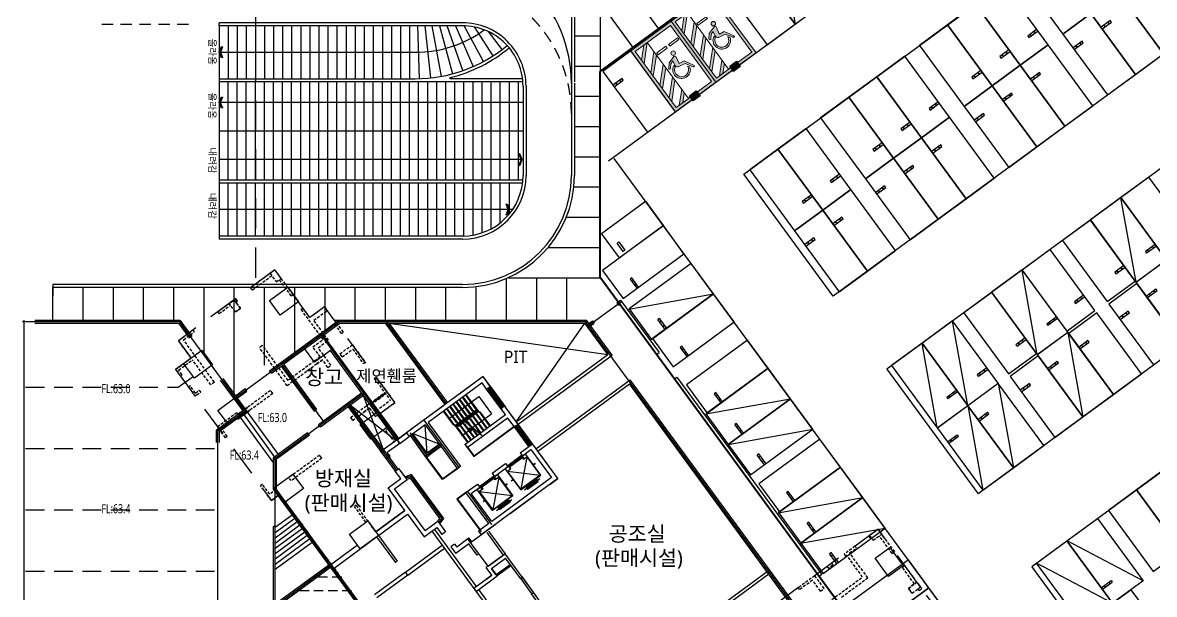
# Model space of a CAD drawing. Header units: millimetres. Extents: x 75184266 to 76346726, y -35077925 to -33679385.
# Drawn here: x 75298084 to 75372939, y -34963303 to -34925494 of the extents above; entities that cross this region are included whole.
import ezdxf
from ezdxf.enums import TextEntityAlignment as Align

# ---------------------------------------------------------------- set-up
doc = ezdxf.new("R2010")
doc.units = ezdxf.units.MM
doc.header["$LTSCALE"] = 50
doc.header["$MEASUREMENT"] = 0
for name, pattern in [('HIDDEN2', [0.1875, 0.125, -0.0625]), ('XR-지하3층$0$H', [1.3, 0.8, -0.5]), ('XR-지하3층$0$HD', [2.5, 1.5, -1]), ('XR-지하3층$0$HIDDEN', [0.375, 0.25, -0.125]), ('XR-지하3층$0$HIDDEN2', [0.1875, 0.125, -0.0625])]:
    doc.linetypes.add(name, pattern=pattern)
doc.layers.get('0').update_dxf_attribs({"linetype": 'CONTINUOUS'})
for name, color, linetype in [('XR-지하3층$0$1HIDDEN2', 1, 'XR-지하3층$0$HIDDEN2'), ('XR-지하3층$0$5', 5, 'CONTINUOUS'), ('XR-지하3층$0$A-주차', 9, 'CONTINUOUS'), ('XR-지하3층$0$hat', 8, 'CONTINUOUS'), ('XR-지하3층$0$일반주차', 8, 'CONTINUOUS'), ('XR-지하3층$0$장애인', 11, 'CONTINUOUS'), ('XR-지하3층$0$확장형주차', 8, 'CONTINUOUS')]:
    doc.layers.add(name, color=color, linetype=linetype)
doc.layers.add('건축', color=8, linetype='CONTINUOUS', plot=False)
doc.layers.add('유도관제-주차면', color=7, linetype='CONTINUOUS', lineweight=100)
doc.layers.get('0').off()
doc.styles.add('HY각헤드라인M', font='')
doc.styles.add('XR-지하3층$0$맑은고딕', font='')
doc.styles.add('XR-지하3층$0$유형1', font='')
doc.styles.get('HY각헤드라인M').set_extended_font_data('Malgun Gothic')
doc.styles.get('XR-지하3층$0$맑은고딕').set_extended_font_data('Malgun Gothic')
doc.styles.get('XR-지하3층$0$유형1').set_extended_font_data('Malgun Gothic')

# ---------------------------------------------------------------- blocks, each defined once
blk = doc.blocks.new('XR-지하3층$0$확장형 주차')
at = {"layer": 'XR-지하3층$0$확장형주차', "color": 7}
for p, q in [((0, 3965), (800, 3965)), ((0, 3835), (800, 3835)), ((800, 3835), (800, 3965))]:
    blk.add_line(p, q, dxfattribs=at)
blk.add_lwpolyline([(2500, 5100), (0, 0)], dxfattribs=at)
blk.add_lwpolyline([(2500, 5091), (0, 5091), (0, -9), (2500, -9)], close=True, dxfattribs=at)
for centre in [(238, 3900), (613, 3900)]:
    blk.add_circle(centre, 17.5, dxfattribs=at)
blk = doc.blocks.new('XR-지하3층$0$일반형 주차')
at = {"layer": 'XR-지하3층$0$일반주차'}
for p, q in [((750, 3865), (0, 3865)), ((750, 3735), (750, 3865)), ((0, 3735), (750, 3735))]:
    blk.add_line(p, q, dxfattribs=at)
blk.add_lwpolyline([(2300, 5000), (0, 5000), (0, 0), (2300, 0)], close=True, dxfattribs=at)
for centre in [(238, 3800), (563, 3800)]:
    blk.add_circle(centre, 17.5, dxfattribs=at)
blk = doc.blocks.new('XR-지하3층$0$A$C73B52ADF')
at = {"layer": 'XR-지하3층$0$A-주차', "elevation": 0}
for points in [[(-2038, 2466), (-38, 2466), (-38, -1134), (-2038, -1134)], [(-1166, 2021), (-1166, 1871), (-1832, 1871), (-1832, 2021)]]:
    blk.add_lwpolyline(points, close=True, dxfattribs=at)
blk = doc.blocks.new('XR-지하3층$0$ARROWX')
blk.add_lwpolyline([(-0.2, -0.5), (-0.293, -0.463), (-0.108, 0), (-0.293, 0.463), (-0.2, 0.5), (0, 0)], close=True)
for points in [[(-0.2, 0.5), (-0.293, 0.463), (0, 0), (-0.108, 0)], [(0, 0), (-0.108, 0), (-0.2, -0.5), (-0.293, -0.463)]]:
    blk.add_solid(points)
blk = doc.blocks.new('XR-지하3층$0$장애인 주차')
at = {"layer": 'XR-지하3층$0$5', "ltscale": 4}
h = blk.add_hatch(color=7, dxfattribs=at)
h.dxf.hatch_style = 1
h.paths.add_polyline_path([(3842, -695), (4402, -695), (4402, -1115), (3842, -1115)])
h.paths.add_polyline_path([(3892, -1065), (4352, -1065), (4352, -745), (3892, -745)], flags=16)
h.paths.add_polyline_path([(3982, -990), (3988, -973), (4011, -981), (4046, -898), (4136, -898), (4137, -881), (4072, -881), (4072, -863), (4138, -863), (4142, -810, -3.72247), (4161, -797), (4152, -916), (4058, -916), (4021, -1003)], flags=0)
h = blk.add_hatch(color=256, dxfattribs=at)
h.dxf.hatch_style = 1
h.paths.add_polyline_path([(4352, -1065), (4352, -745), (3892, -745), (3892, -1065)])
at = {"layer": 'XR-지하3층$0$hat'}
h = blk.add_hatch(color=7, dxfattribs=at)
edge = h.paths.add_edge_path()
edge.add_line((4161, -797), (4152, -916))
edge.add_line((4152, -916), (4058, -916))
edge.add_line((4058, -916), (4021, -1003))
edge.add_line((4021, -1003), (3982, -990))
edge.add_line((3982, -990), (3988, -973))
edge.add_line((3988, -973), (4011, -981))
edge.add_line((4011, -981), (4046, -898))
edge.add_line((4046, -898), (4136, -898))
edge.add_line((4136, -898), (4137, -881))
edge.add_line((4137, -881), (4072, -881))
edge.add_line((4072, -881), (4072, -863))
edge.add_line((4072, -863), (4138, -863))
edge.add_line((4138, -863), (4142, -810))
edge.add_arc((4140, -787), 22.8, -24.88273, 274.96983, ccw=False)
edge = h.paths.add_edge_path()
edge.add_line((4048, -981), (4058, -958))
edge.add_arc((4127, -942), 71.5, 192.8781, 416.16881)
edge.add_line((4167, -882), (4169, -863))
edge.add_arc((4127, -942), 89.2, 206.53502, 422.4866, ccw=False)
at = {"layer": 'XR-지하3층$0$장애인', "lineweight": 5, "true_color": 0xffffff}
blk.add_hatch(color=7, dxfattribs=at).paths.add_polyline_path([(2472, 3995), (2472, -1005), (3842, -1005), (3842, -805), (2672, -805), (2672, 3795), (5572, 3795), (5572, -805), (4402, -805), (4402, -1005), (5772, -1005), (5772, 3995)])
h = blk.add_hatch(color=7, dxfattribs=at)
h.paths.add_polyline_path([(5572, 2795), (5572, 3078), (4855, 3795), (4572, 3795)])
h.paths.add_polyline_path([(4572, 3045), (4572, 2762), (5572, 1762), (5572, 2045)])
h.paths.add_polyline_path([(4572, 2012), (4572, 1729), (5572, 729), (5572, 1012)])
h.paths.add_polyline_path([(5572, -304), (5572, -21), (4572, 979), (4572, 696)])
h.paths.add_polyline_path([(4572, -54), (4572, -336), (5041, -805), (5323, -805)])
h = blk.add_hatch(color=7, dxfattribs=at)
h.paths.add_polyline_path([(3763, 2216, -1), (3463, 2216, -1)])
h.paths.add_polyline_path([(3992, 1503, -0.343093), (3870, 1283), (3381, 1194), (3090, 708, -0.931653), (2987, 770), (3330, 1379), (3639, 1415, 0.446048), (3689, 1485), (3600, 1888, -0.596144), (3699, 2009), (4214, 1851), (4443, 1569, -0.883364), (4355, 1493), (4151, 1741), (3925, 1810)])
h.paths.add_polyline_path([(4053, 1393), (4055, 1528, -1.526545), (3257, 820), (3348, 969, 1.638056)])
at = {"layer": 'XR-지하3층$0$1HIDDEN2', "color": 11}
for points in [[(4161, -797), (4152, -916), (4058, -916), (4021, -1003), (3982, -990), (3988, -973), (4011, -981), (4046, -898), (4136, -898), (4137, -881), (4072, -881), (4072, -863), (4138, -863), (4142, -810)], [(4167, -882), (4169, -863)]]:
    blk.add_lwpolyline(points, dxfattribs=at)
for centre, radius, start, end in [((4127, -942), 89.2, 206.53502, 62.4866), ((4127, -942), 71.5, 192.8781, 56.16881), ((4140, -787), 22.8, 335.11727, 274.96983)]:
    blk.add_arc(centre, radius, start, end, dxfattribs=at)
at = {"layer": 'XR-지하3층$0$5', "lineweight": 5}
for p, q in [((4572, 3795), (4572, -805)), ((5572, 2795), (4572, 3795)), ((5572, 3078), (4855, 3795)), ((5572, 2045), (4572, 3045)), ((5572, 1762), (4572, 2762)), ((5572, 1012), (4572, 2012)), ((5572, 729), (4572, 1729)), ((5572, -21), (4572, 979)), ((5572, -304), (4572, 696)), ((5323, -805), (4572, -54)), ((5041, -805), (4572, -336))]:
    blk.add_line(p, q, dxfattribs=at)
at = {"layer": 'XR-지하3층$0$5', "ltscale": 4}
for p, q in [((4165, -1005), (4165, -805)), ((4165, -805), (4165, -905))]:
    blk.add_line(p, q, dxfattribs=at)
at = {"layer": 'XR-지하3층$0$5', "lineweight": 5}
for points in [[(3842, -1005), (2472, -1005), (2472, 3995), (5772, 3995), (5772, -1005), (4402, -1005)], [(3842, -805), (2672, -805), (2672, 3795), (5572, 3795), (5572, -805), (4402, -805)]]:
    blk.add_lwpolyline(points, dxfattribs=at)
at = {"layer": 'XR-지하3층$0$5', "ltscale": 4}
for points in [[(3842, -695), (3842, -1115), (4402, -1115), (4402, -695)], [(3892, -745), (3892, -1065), (4352, -1065), (4352, -745)]]:
    blk.add_lwpolyline(points, close=True, dxfattribs=at)
at = {"layer": 'XR-지하3층$0$장애인', "color": 8, "lineweight": 5}
for p, q in [((3689, 1485), (3600, 1888, 0)), ((3699, 2009, 0), (4214, 1851, 0)), ((3925, 1810, 0), (4151, 1741, 0)), ((4055, 1528), (4053, 1393)), ((4151, 1741, 0), (4355, 1493, 0)), ((4214, 1851, 0), (4443, 1569, 0)), ((3348, 969), (3257, 820))]:
    blk.add_line(p, q, dxfattribs=at)
at = {"layer": 'XR-지하3층$0$장애인', "color": 7, "lineweight": 5}
for points in [[(3523, 2720), (2773, 2720), (2773, 2870), (3523, 2870)], [(4473, 2720), (3723, 2720), (3723, 2870), (4473, 2870)]]:
    blk.add_lwpolyline(points, close=True, dxfattribs=at)
at = {"layer": 'XR-지하3층$0$장애인', "color": 8, "lineweight": 5}
for points in [[(3992, 1503, -0.343093), (3870, 1283), (3381, 1194), (3094, 715)], [(3094, 715, -1.000002), (2987, 770), (3330, 1379), (3640, 1415)]]:
    blk.add_lwpolyline(points, format="xyb", dxfattribs=at)
at = {"layer": 'XR-지하3층$0$장애인', "color": 8, "lineweight": 5, "extrusion": (0.976964, 0.213404, 0), "elevation": 4221}
blk.add_lwpolyline([(617, 0), (931, 0)], dxfattribs=at)
at = {"layer": 'XR-지하3층$0$장애인', "color": 8, "lineweight": 5}
blk.add_circle((3613, 2216), 150, dxfattribs=at)
for centre, radius, start, end in [((3810, 1000), 582, 198.00599, 65.09494), ((3682, 1922, 0), 88.4, 79.11433, 202.31847), ((4394, 1537, 0), 58.8, 227.96553, 33.79043), ((3809, 1000), 462, 183.85247, 58.2396), ((3632, 1473), 57.7, 276.27861, 12.43535)]:
    blk.add_arc(centre, radius, start, end, dxfattribs=at)

msp = doc.modelspace()

# ---------------------------------------------------------------- hatches: boundary and pattern name
at = {"layer": '건축', "linetype": 'HIDDEN2', "ltscale": 30}
h = msp.add_hatch(dxfattribs=at)
h.set_pattern_fill('ANSI31', color=256, scale=350, style=0)
h.set_pattern_definition([(45, (4164983.498, -747203.916), (-30.935921677, 30.935921677), [])])
h.paths.add_polyline_path([(75322031, -34949964), (75322090, -34950045), (75321142, -34950740), (75321083, -34950659)])
at = {"layer": '건축', "ltscale": 0.5}
h = msp.add_hatch(dxfattribs=at)
h.set_pattern_fill('ANSI31', color=256, scale=350, angle=-53.75323, style=0)
h.set_pattern_definition([(351.246774545, (57372567.176, 45118268.684), (6.657832369, 43.24044135), [])])
h.paths.add_polyline_path([(75330377, -34961391), (75330324, -34961318), (75329396, -34961998), (75329450, -34962071)])

# ---------------------------------------------------------------- linework, layer by layer
at = {"layer": '건축', "ltscale": 3}
for p, q in [((75370354, -34903742), (75336281, -34928722)), ((75334581, -34914362, 0), (75334581, -34929416, 0)), ((75336281, -34914362, 0), (75336281, -34942344, 0)), ((75334382, -34920505), (75334381, -34935606, 0)), ((75336281, -34920632), (75340139, -34925894)), ((75336281, -34924179), (75338447, -34927134)), ((75334582, -34926362), (75336281, -34926362, 0)), ((75334582, -34928362), (75336281, -34928362, 0)), ((75334564, -34928931, 0), (75334581, -34928955, 0)), ((75334582, -34929506), (75334581, -34935606, 0)), ((75334581, -34930362), (75336281, -34930362, 0)), ((75334581, -34932362), (75336281, -34932362, 0)), ((75334581, -34934362), (75336281, -34934362, 0)), ((75334542, -34936362), (75336281, -34936362, 0)), ((75334048, -34938362), (75336281, -34938362, 0)), ((75332850, -34940362), (75336281, -34940362, 0)), ((75330199, -34942362), (75336281, -34942362, 0)), ((75332084, -34945171), (75332084, -34942362)), ((75334084, -34945171), (75334084, -34942362)), ((75337472, -34943968), (75336281, -34942344)), ((75327181, -34942805, 0), (75300084, -34942805)), ((75327181, -34943005), (75300084, -34943005)), ((75300084, -34945171), (75300084, -34943005)), ((75302084, -34945171), (75302084, -34943005)), ((75304084, -34945171), (75304084, -34943005)), ((75306084, -34945171), (75306084, -34943005)), ((75308084, -34945171), (75308084, -34943005)), ((75310084, -34947342), (75310084, -34943005)), ((75312084, -34950070), (75312084, -34943005)), ((75314084, -34948147), (75314084, -34943005)), ((75316084, -34947294), (75316084, -34943005)), ((75318084, -34945827), (75318084, -34943005)), ((75320084, -34945171), (75320084, -34943005)), ((75322084, -34945171), (75322084, -34943005)), ((75324084, -34945171), (75324084, -34943005)), ((75326084, -34945171), (75326084, -34943005)), ((75328084, -34945171), (75328084, -34943005)), ((75330084, -34945171), (75330084, -34942412))]:
    msp.add_line(p, q, dxfattribs=at)
at = {"layer": '건축'}
for p, q in [((75336833, -34934641), (75373369, -34907855)), ((75369735, -34978841), (75337215, -34934485)), ((75328544, -34948903), (75323475, -34952619)), ((75329017, -34949548), (75328544, -34948903)), ((75355245, -34948421), (75361276, -34956648)), ((75328479, -34949322), (75324915, -34951936)), ((75328775, -34949725), (75328479, -34949322)), ((75329721, -34951016), (75328775, -34949725)), ((75328942, -34949615), (75328861, -34949674)), ((75329796, -34950949), (75328861, -34949674)), ((75328972, -34949656), (75328891, -34949715)), ((75329794, -34950888), (75328919, -34949694)), ((75329876, -34950890), (75328942, -34949615)), ((75329818, -34950870), (75328943, -34949676)), ((75328973, -34949717), (75328949, -34949734)), ((75329777, -34950838), (75328961, -34949725)), ((75329963, -34950838), (75329017, -34949548)), ((75312924, -34951216), (75314996, -34954043)), ((75326673, -34952135), (75328140, -34951059)), ((75328259, -34951220), (75326791, -34952296)), ((75330017, -34951419), (75329721, -34951016)), ((75329789, -34950830), (75329765, -34950847)), ((75329847, -34950849), (75329766, -34950908)), ((75329876, -34950890), (75329796, -34950949)), ((75330856, -34952056), (75329963, -34950838)), ((75312440, -34951571), (75314684, -34954632)), ((75312682, -34951394), (75314754, -34954220)), ((75324713, -34952083), (75323652, -34952861)), ((75324713, -34952083), (75326847, -34954995)), ((75324840, -34953965), (75324713, -34952083)), ((75324915, -34951936), (75327049, -34954847)), ((75327339, -34953382), (75330017, -34951419)), ((75327487, -34953584), (75330164, -34951621)), ((75330614, -34952234), (75330164, -34951621)), ((75330781, -34952123), (75330700, -34952183)), ((75331715, -34953398), (75330781, -34952123)), ((75331802, -34953347), (75330856, -34952056)), ((75323906, -34952675), (75325655, -34953368)), ((75326673, -34952135), (75326791, -34952296)), ((75331560, -34953524), (75330614, -34952234)), ((75331634, -34953457), (75330700, -34952183)), ((75330810, -34952164), (75330730, -34952223)), ((75331633, -34953396), (75330758, -34952202)), ((75331657, -34953378), (75330782, -34952184)), ((75330812, -34952225), (75330788, -34952242)), ((75331616, -34953347), (75330800, -34952234)), ((75322854, -34953074), (75321786, -34953858)), ((75323031, -34953316), (75322205, -34953922)), ((75325767, -34953521), (75324799, -34954230)), ((75325655, -34953368), (75324840, -34953965)), ((75327339, -34953382), (75327487, -34953584)), ((75330995, -34953938), (75331802, -34953347)), ((75331628, -34953338), (75331604, -34953355)), ((75331686, -34953357), (75331605, -34953416)), ((75331715, -34953398), (75331634, -34953457)), ((75333487, -34955645), (75331802, -34953347)), ((75322142, -34954344), (75321786, -34953858)), ((75322384, -34954167), (75322205, -34953922)), ((75330995, -34953938), (75331143, -34954139)), ((75331436, -34954201), (75331033, -34956357)), ((75331143, -34954139), (75331708, -34953726)), ((75331708, -34953726), (75333067, -34955580)), ((75323517, -34955713), (75322975, -34954973)), ((75326847, -34954995), (75325864, -34955716)), ((75326939, -34954909), (75325867, -34955695)), ((75326830, -34954971), (75325870, -34955674)), ((75330027, -34954647), (75330175, -34954849)), ((75331850, -34954673), (75331909, -34954753)), ((75331960, -34954654), (75331880, -34954713)), ((75331931, -34954613), (75331990, -34954694)), ((75323098, -34955648), (75322733, -34955151)), ((75333487, -34955645), (75328418, -34959361)), ((75333067, -34955580), (75329116, -34958478)), ((75329140, -34955298), (75329288, -34955499)), ((75329581, -34955561), (75329178, -34957717)), ((75330146, -34955147), (75332323, -34955411)), ((75330390, -34955743), (75330449, -34955823)), ((75330420, -34955783), (75330501, -34955724)), ((75330471, -34955684), (75330530, -34955764)), ((75332295, -34955660), (75331279, -34956405)), ((75332180, -34955714), (75332209, -34955755)), ((75327406, -34956569), (75326810, -34957007)), ((75327424, -34956593), (75326852, -34957013)), ((75327406, -34956569), (75328173, -34956007)), ((75328914, -34958625), (75327406, -34956569)), ((75327756, -34956623), (75328320, -34956209)), ((75328173, -34956007), (75328320, -34956209)), ((75328291, -34956507), (75330468, -34956771)), ((75329995, -34956032), (75330054, -34956113)), ((75330105, -34956014), (75330025, -34956073)), ((75330076, -34955973), (75330135, -34956054)), ((75331365, -34956311), (75331395, -34956352)), ((75326810, -34957007), (75328317, -34959063)), ((75326853, -34957012), (75328340, -34959046)), ((75329116, -34958478), (75327756, -34956623)), ((75328535, -34957103), (75328595, -34957183)), ((75328565, -34957143), (75328646, -34957084)), ((75328616, -34957044), (75328675, -34957124)), ((75329424, -34957765), (75330440, -34957020)), ((75330325, -34957074), (75330354, -34957114)), ((75314784, -34958866), (75315915, -34958037)), ((75323363, -34957760), (75321444, -34959167)), ((75329510, -34957671), (75329540, -34957712)), ((75314684, -34958815), (75314784, -34958742)), ((75314684, -34964023), (75314684, -34958815)), ((75314784, -34959213), (75316081, -34958262)), ((75314784, -34959561), (75316246, -34958488)), ((75314784, -34959908), (75316412, -34958714)), ((75314784, -34964023), (75314784, -34958742)), ((75328914, -34958625), (75328241, -34959119)), ((75314784, -34960255), (75316578, -34958940)), ((75314784, -34960602), (75316743, -34959166)), ((75314784, -34960949), (75316909, -34959391)), ((75321500, -34959498), (75322739, -34961187)), ((75321621, -34959409), (75322860, -34961099)), ((75325475, -34958890), (75325806, -34959342)), ((75327596, -34959592), (75327539, -34959634)), ((75314784, -34961296), (75317074, -34959617)), ((75314784, -34961644), (75317240, -34959843)), ((75320234, -34960054), (75318387, -34961408)), ((75326651, -34959987), (75326409, -34960164)), ((75326409, -34960164), (75326728, -34960600)), ((75326651, -34959987), (75326793, -34960181)), ((75327595, -34959964), (75326728, -34960600)), ((75327539, -34959634), (75326793, -34960181)), ((75328263, -34960622), (75327539, -34959634)), ((75328142, -34960710), (75327595, -34959964)), ((75327716, -34959876), (75327773, -34959834)), ((75322860, -34961099), (75322739, -34961187)), ((75328263, -34960622), (75328142, -34960710)), ((75331148, -34962189), (75329996, -34960616)), ((75318565, -34961650), (75318387, -34961408)), ((75323404, -34961841), (75321363, -34963337)), ((75329112, -34962033), (75328745, -34961533)), ((75364824, -34961486), (75369968, -34968503)), ((75323552, -34962042), (75321511, -34963538)), ((75331028, -34962278), (75331148, -34962189)), ((75331749, -34963262), (75331870, -34963173))]:
    msp.add_line(p, q, dxfattribs=at)
at = {"layer": '건축', "ltscale": 0.5}
for p, q in [((75345785, -34935518), (75376915, -34912695)), ((75382827, -34920760), (75351697, -34943583)), ((75327182, -34925505, 0), (75311076, -34925505, 0)), ((75327182, -34925705, 0), (75311076, -34925705, 0)), ((75311085, -34925699, 0), (75311085, -34925499, 0)), ((75311085, -34925699, 0), (75311085, -34929199, 0)), ((75386375, -34925599), (75355245, -34948421)), ((75311076, -34929405, 0), (75311076, -34935905, 0)), ((75331170, -34929405), (75311076, -34929405)), ((75311085, -34929199, 0), (75311085, -34929399, 0)), ((75326360, -34929205), (75326360, -34929127)), ((75331150, -34929205), (75326360, -34929205)), ((75331182, -34929706, 0), (75331181, -34935606, 0)), ((75331382, -34929706, 0), (75331381, -34935606, 0)), ((75331136, -34930780), (75311076, -34930780, 0)), ((75311076, -34932656, 0), (75331181, -34932658)), ((75392406, -34933825), (75361276, -34956648)), ((75331132, -34934555), (75311076, -34934554, 0)), ((75351697, -34943583), (75345785, -34935518)), ((75311076, -34936105), (75311075, -34939605)), ((75331170, -34935905), (75311076, -34935905)), ((75311076, -34935905), (75311076, -34936105)), ((75331150, -34936105), (75311076, -34936105)), ((75330488, -34937855, 0), (75311075, -34937856, 0)), ((75395954, -34938663), (75364824, -34961486)), ((75327181, -34939605, 0), (75311076, -34939605, 0)), ((75311076, -34939605, 0), (75311076, -34939805, 0)), ((75327181, -34939805, 0), (75311076, -34939805, 0)), ((75337391, -34944028), (75337633, -34943850)), ((75337633, -34943850), (75340176, -34947318)), ((75335434, -34945586), (75337692, -34943931)), ((75337391, -34944028), (75337509, -34944189)), ((75337509, -34944189), (75337590, -34944130)), ((75337590, -34944130), (75340014, -34947436)), ((75298084, -34945262), (75308558, -34945262)), ((75298184, -34999762), (75298184, -34945162)), ((75298884, -34945162), (75308485, -34945162)), ((75298884, -34945362), (75308384, -34945362)), ((75308361, -34945162), (75312787, -34951199)), ((75308384, -34945362), (75309120, -34946367)), ((75308485, -34945162), (75309282, -34946248)), ((75312056, -34950371), (75319161, -34945162)), ((75314416, -34948516), (75318991, -34945162)), ((75315341, -34948086), (75319057, -34945362)), ((75318696, -34945162), (75335371, -34945162)), ((75318855, -34945262), (75335444, -34945262)), ((75319057, -34945362), (75335270, -34945362)), ((75322044, -34945162), (75326100, -34950694)), ((75322067, -34945362), (75326020, -34950754)), ((75322315, -34945362), (75326181, -34950635)), ((75322315, -34945362), (75336800, -34947450)), ((75330737, -34951895), (75335270, -34945362)), ((75359984, -34978903), (75335247, -34945162)), ((75336800, -34947450), (75335270, -34945362)), ((75337080, -34947493), (75335371, -34945162)), ((75335536, -34945387), (75335778, -34945210)), ((75335654, -34945549), (75335896, -34945371)), ((75335778, -34945210), (75335896, -34945371)), ((75323617, -34945562), (75323617, -34945562)), ((75317807, -34946148), (75322874, -34953059)), ((75318436, -34947175), (75322794, -34953119)), ((75318597, -34947057), (75322955, -34953000)), ((75330737, -34951895), (75336800, -34947450)), ((75330856, -34952056), (75337080, -34947493)), ((75340014, -34947436), (75340176, -34947318)), ((75314534, -34948678), (75315180, -34948205)), ((75315142, -34947984), (75318098, -34952016)), ((75315180, -34948205), (75317367, -34951188)), ((75315341, -34948086), (75317529, -34951070)), ((75311315, -34949023), (75312868, -34951140)), ((75314534, -34948678), (75314416, -34948516)), ((75332038, -34953669), (75338262, -34949106)), ((75350333, -34965570), (75338262, -34949106)), ((75341197, -34949049), (75341358, -34948931)), ((75341197, -34949049), (75350775, -34962114)), ((75341358, -34948931), (75350937, -34961996)), ((75311154, -34949141), (75312644, -34951173)), ((75312158, -34950172), (75312803, -34949699)), ((75312276, -34950333), (75312921, -34949860)), ((75312921, -34949860), (75312803, -34949699)), ((75328831, -34949802), (75329777, -34951092)), ((75329073, -34949625), (75330019, -34950915)), ((75332156, -34953830), (75338219, -34949385)), ((75350166, -34965680), (75338219, -34949385)), ((75320729, -34949964), (75314684, -34954396)), ((75320508, -34950002), (75317657, -34952092)), ((75320627, -34950163), (75317776, -34952253)), ((75321947, -34953739), (75320627, -34950163)), ((75312865, -34951136), (75310884, -34952587)), ((75312644, -34951173), (75310884, -34952463)), ((75312924, -34951216), (75311084, -34952565)), ((75317367, -34951189), (75317529, -34951070)), ((75319581, -34950682), (75322814, -34955091)), ((75319780, -34950784), (75322794, -34953119)), ((75310884, -34952463), (75310884, -34953262)), ((75310984, -34952390), (75310984, -34999762)), ((75311084, -34952565), (75311084, -34953262)), ((75316932, -34952624), (75314684, -34954272)), ((75317050, -34952785), (75314884, -34954373)), ((75322854, -34953074), (75323475, -34952619)), ((75323031, -34953316), (75323652, -34952861)), ((75314684, -34956357), (75314684, -34954272)), ((75314784, -34982362), (75314784, -34954199)), ((75314884, -34956376), (75314884, -34954373)), ((75321714, -34965820), (75314684, -34956230)), ((75321654, -34965864), (75314684, -34956357)), ((75321775, -34965775), (75314884, -34956376)), ((75319702, -34959328), (75320911, -34958441)), ((75319702, -34959328), (75320911, -34958441)), ((75320911, -34958441), (75321621, -34959409)), ((75320911, -34958441), (75321621, -34959409)), ((75320411, -34960296), (75319702, -34959328)), ((75320411, -34960296), (75319702, -34959328)), ((75321621, -34959409), (75320411, -34960296)), ((75321621, -34959409), (75320411, -34960296)), ((75328781, -34959213), (75329875, -34960705)), ((75328902, -34959124), (75329996, -34960616)), ((75314684, -34964147), (75318399, -34961424)), ((75330983, -34962217), (75331764, -34963282)), ((75331104, -34962129), (75331885, -34963193)), ((75350937, -34961996), (75350775, -34962114))]:
    msp.add_line(p, q, dxfattribs=at)
at = {"layer": '건축', "linetype": 'XR-지하3층$0$H', "ltscale": 50}
msp.add_line((75313487, -34914362, 0), (75313487, -34942805, 0), dxfattribs=at)
at = {"layer": '건축', "linetype": 'XR-지하3층$0$HD', "ltscale": 10}
msp.add_line((75303314, -34925605, 0), (75309053, -34925605, 0), dxfattribs=at)
at = {"layer": '건축', "ltscale": 1000}
for p, q in [((75311076, -34925705), (75311076, -34929205)), ((75311676, -34925705), (75311676, -34929205)), ((75312276, -34925705), (75312276, -34929205)), ((75312876, -34925706), (75312876, -34929206)), ((75313476, -34925706), (75313476, -34929206)), ((75314076, -34925706), (75314076, -34929206)), ((75314676, -34925706), (75314676, -34929206)), ((75315276, -34925706), (75315276, -34929206)), ((75315876, -34925706), (75315876, -34929206)), ((75316476, -34925706), (75316476, -34929206)), ((75317076, -34925706), (75317076, -34929206)), ((75317676, -34925706), (75317676, -34929206)), ((75318276, -34925706), (75318276, -34929206)), ((75318876, -34925706), (75318876, -34929206)), ((75319476, -34925706), (75319476, -34929206)), ((75320076, -34925706), (75320076, -34929206)), ((75320676, -34925706), (75320676, -34929206)), ((75321276, -34925706), (75321276, -34929206)), ((75321876, -34925706), (75321876, -34929206)), ((75322476, -34925706), (75322476, -34929206)), ((75323076, -34925707), (75323076, -34929207)), ((75323676, -34925707), (75323676, -34929207)), ((75324326, -34929201), (75324226, -34925703)), ((75324693, -34925705), (75325061, -34929152)), ((75325789, -34929046), (75325168, -34925705)), ((75325659, -34925712), (75326507, -34928883)), ((75327210, -34928666), (75326167, -34925705)), ((75326706, -34925705), (75327894, -34928394)), ((75328556, -34928071), (75327283, -34925707)), ((75327959, -34925782), (75329190, -34927697)), ((75329793, -34927276), (75328895, -34926091)), ((75311677, -34935905), (75311676, -34929405)), ((75312277, -34935905), (75312276, -34929405)), ((75312877, -34935905), (75312876, -34929405)), ((75313477, -34935905), (75313476, -34929405)), ((75314077, -34935905), (75314076, -34929405)), ((75314677, -34935905), (75314676, -34929405)), ((75315277, -34935905), (75315276, -34929405)), ((75315877, -34935905), (75315876, -34929405)), ((75316477, -34935905), (75316476, -34929405)), ((75317077, -34935905), (75317076, -34929405)), ((75317677, -34935905), (75317676, -34929405)), ((75318277, -34935905), (75318276, -34929405)), ((75318877, -34935905), (75318876, -34929405)), ((75319477, -34935905), (75319476, -34929405)), ((75320077, -34935905), (75320076, -34929405)), ((75320677, -34935905), (75320676, -34929405)), ((75321277, -34935905), (75321276, -34929405)), ((75321877, -34935905), (75321876, -34929405)), ((75322477, -34935905), (75322476, -34929405)), ((75323077, -34935905), (75323076, -34929405)), ((75323677, -34935905), (75323676, -34929405)), ((75324277, -34935905), (75324276, -34929405)), ((75324277, -34935905), (75324276, -34929405)), ((75324877, -34935905), (75324876, -34929405)), ((75324877, -34935905), (75324876, -34929405)), ((75325477, -34935905), (75325476, -34929405)), ((75326077, -34935905), (75326076, -34929405)), ((75326677, -34935905), (75326676, -34929405)), ((75326677, -34935905), (75326676, -34929405)), ((75327277, -34935905), (75327276, -34929405)), ((75327277, -34935905), (75327276, -34929405)), ((75327877, -34935905), (75327876, -34929405)), ((75328477, -34935905), (75328476, -34929405)), ((75329077, -34935905), (75329076, -34929405)), ((75329077, -34935905), (75329076, -34929405)), ((75329677, -34935905), (75329676, -34929405)), ((75329677, -34935905), (75329676, -34929405)), ((75330277, -34935905), (75330276, -34929405)), ((75330877, -34935905), (75330876, -34929405)), ((75311677, -34939605, 0), (75311677, -34936105, 0)), ((75312277, -34939605), (75312277, -34936105, 0)), ((75312877, -34939605), (75312877, -34936105)), ((75313477, -34939605), (75313477, -34936105)), ((75314077, -34939605), (75314077, -34936105)), ((75314677, -34939605), (75314677, -34936105)), ((75315277, -34939605), (75315277, -34936105)), ((75315877, -34939605), (75315877, -34936105)), ((75316477, -34939605), (75316477, -34936105)), ((75317077, -34939605), (75317077, -34936105)), ((75317677, -34939605), (75317677, -34936105)), ((75318277, -34939605), (75318277, -34936105)), ((75318877, -34939605), (75318877, -34936105)), ((75319477, -34939605), (75319477, -34936105)), ((75320077, -34939605), (75320077, -34936105)), ((75320677, -34939605), (75320677, -34936105)), ((75321277, -34939605), (75321277, -34936105)), ((75321877, -34939605), (75321877, -34936105)), ((75322477, -34939605), (75322477, -34936105)), ((75323077, -34939605), (75323077, -34936105)), ((75323677, -34939605), (75323677, -34936105)), ((75324277, -34939605), (75324277, -34936105)), ((75324877, -34939605), (75324877, -34936105)), ((75325477, -34939605), (75325477, -34936105)), ((75326077, -34939605), (75326077, -34936105)), ((75326677, -34939605), (75326677, -34936105)), ((75327277, -34939604), (75327277, -34936105)), ((75327877, -34939544), (75327877, -34936105)), ((75328477, -34939390), (75328477, -34936105)), ((75329077, -34939127), (75329077, -34936105)), ((75329677, -34938731), (75329677, -34936105)), ((75330277, -34938138), (75330277, -34936105)), ((75300084, -34943005), (75300084, -34943555))]:
    msp.add_line(p, q, dxfattribs=at)
at = {"layer": '건축', "linetype": 'HIDDEN2', "ltscale": 30}
for p, q in [((75314775, -34941843), (75313162, -34943025, 0)), ((75314570, -34942241, 0), (75313280, -34943187, 0)), ((75315969, -34943472, 0), (75314775, -34941843)), ((75313162, -34943025, 0), (75313280, -34943187, 0)), ((75315848, -34943561, 0), (75315068, -34942496, 0)), ((75312487, -34944388), (75312073, -34943823)), ((75315848, -34943561, 0), (75315969, -34943472, 0)), ((75311081, -34944737), (75310992, -34944616)), ((75311081, -34944737), (75310992, -34944616)), ((75312164, -34944625), (75311750, -34944060)), ((75316631, -34944375, 0), (75316510, -34944464, 0)), ((75318054, -34944287), (75318232, -34944528)), ((75318714, -34945440), (75318835, -34945351)), ((75318714, -34945440), (75318835, -34945351)), ((75318714, -34945440), (75318835, -34945351)), ((75318835, -34945351), (75319290, -34945972)), ((75309452, -34945931), (75309363, -34945810)), ((75318714, -34945440), (75318844, -34945617)), ((75309230, -34947675), (75308387, -34946526)), ((75310764, -34949260), (75308718, -34946469)), ((75315645, -34949153), (75313954, -34946846)), ((75319772, -34946883), (75319893, -34946795)), ((75319893, -34946795), (75320745, -34947956)), ((75315592, -34949502), (75313753, -34946994)), ((75317766, -34947598), (75317282, -34946936)), ((75318476, -34948143), (75317631, -34946990)), ((75310522, -34949437), (75309319, -34947796)), ((75317551, -34948065), (75315592, -34949502)), ((75317403, -34947864), (75315645, -34949153)), ((75318275, -34948291), (75317914, -34947799)), ((75320624, -34948045), (75320745, -34947956)), ((75320624, -34948045), (75320745, -34947956)), ((75308634, -34948781), (75308403, -34948467)), ((75308634, -34948781), (75308513, -34948870)), ((75321345, -34949029), (75321466, -34948940)), ((75321345, -34949029), (75321466, -34948940)), ((75321466, -34948940), (75322702, -34950625)), ((75309178, -34949523), (75309057, -34949612)), ((75309518, -34949987), (75309178, -34949523)), ((75309861, -34949922), (75309772, -34949801)), ((75309861, -34949922), (75309772, -34949801)), ((75314484, -34949818), (75312936, -34950953)), ((75314632, -34950020), (75314484, -34949818)), ((75309486, -34950197, 0), (75309435, -34950128, 0)), ((75314632, -34950020), (75313083, -34951155)), ((75312254, -34951292), (75310976, -34952229)), ((75321018, -34950992), (75321432, -34951557)), ((75312240, -34951612), (75311244, -34952342)), ((75321633, -34951409), (75321633, -34951409)), ((75321633, -34951409), (75321633, -34951409)), ((75311502, -34952947), (75310976, -34952229)), ((75311623, -34952858), (75311244, -34952342)), ((75311623, -34952858), (75311502, -34952947)), ((75322295, -34952312), (75322094, -34952460)), ((75322094, -34952460), (75322652, -34953222)), ((75317728, -34954099), (75315703, -34955583)), ((75317875, -34954300), (75315851, -34955784)), ((75317875, -34954300), (75317728, -34954099)), ((75313941, -34956019), (75313820, -34956108)), ((75314541, -34957092), (75313820, -34956108)), ((75314425, -34956681), (75313941, -34956019)), ((75314869, -34956356), (75314425, -34956681)), ((75315233, -34956852), (75314869, -34956356)), ((75314984, -34956767), (75314541, -34957092)), ((75315112, -34956940), (75314984, -34956767)), ((75315233, -34956852), (75315112, -34956940)), ((75320146, -34957397), (75320025, -34957486)), ((75320790, -34958530), (75320025, -34957486)), ((75321444, -34959167), (75320146, -34957397)), ((75316309, -34958319), (75316188, -34958408)), ((75316841, -34959299), (75316188, -34958408)), ((75316962, -34959211), (75316309, -34958319)), ((75316962, -34959211), (75316841, -34959299)), ((75354042, -34959454), (75354130, -34959575)), ((75354146, -34959377), (75354671, -34958993)), ((75354671, -34958993), (75354818, -34959194)), ((75353138, -34960116), (75353227, -34960237)), ((75318156, -34960840), (75318035, -34960928)), ((75318387, -34961408), (75318035, -34960928)), ((75318508, -34961319), (75318156, -34960840)), ((75352695, -34960441), (75352412, -34960648)), ((75352412, -34960648), (75352501, -34960769)), ((75355603, -34960603), (75355764, -34960485)), ((75355603, -34960603), (75355764, -34960485)), ((75318387, -34961408), (75318860, -34962053)), ((75318686, -34961561), (75318981, -34961965)), ((75351590, -34961251), (75351300, -34961464)), ((75351590, -34961251), (75351679, -34961372)), ((75356265, -34961506), (75356427, -34961388)), ((75318981, -34961965), (75318860, -34962053)), ((75351382, -34963809), (75353640, -34962154)), ((75352256, -34963479), (75353990, -34962207)), ((75356672, -34962907), (75357237, -34962493)), ((75349477, -34962986), (75349388, -34962865)), ((75356909, -34963229), (75357473, -34962815)), ((75357325, -34962614), (75357473, -34962815)), ((75357389, -34963038), (75357550, -34962920))]:
    msp.add_line(p, q, dxfattribs=at)
at = {"layer": '건축', "linetype": 'XR-지하3층$0$HIDDEN', "ltscale": 100}
for p, q in [((75308381, -34949612), (75309361, -34948893)), ((75298284, -34949612), (75308381, -34949612)), ((75298284, -34953662), (75310884, -34953662)), ((75298284, -34957712), (75310884, -34957712)), ((75298284, -34961762), (75310884, -34961762))]:
    msp.add_line(p, q, dxfattribs=at)
at = {"layer": '건축', "ltscale": 100}
for p, q in [((75319619, -34950902), (75322733, -34955151)), ((75319780, -34950784), (75322895, -34955032)), ((75317776, -34952253), (75317658, -34952092)), ((75317050, -34952785), (75316932, -34952624)), ((75314884, -34956630), (75315326, -34957233)), ((75325156, -34959124), (75330327, -34966176)), ((75325318, -34959005), (75328088, -34962784)), ((75323404, -34961841), (75325839, -34960055)), ((75323552, -34962042), (75325987, -34960257)), ((75314684, -34964023), (75318339, -34961343)), ((75314884, -34964125), (75318458, -34961504)), ((75347325, -34961805), (75342609, -34965263)), ((75347443, -34961966), (75342727, -34965424)), ((75328236, -34962985), (75330488, -34966058))]:
    msp.add_line(p, q, dxfattribs=at)
at = {"layer": '건축', "linetype": 'XR-지하3층$0$HIDDEN', "ltscale": 50}
for p, q in [((75319187, -34962171), (75317529, -34962171)), ((75319847, -34963071), (75316301, -34963071))]:
    msp.add_line(p, q, dxfattribs=at)
at = {"layer": '건축', "ltscale": 0.5}
for points in [[(75311076, -34927455), (75324053, -34927455, 0.158626), (75328615, -34925971)], [(75311076, -34929205), (75324053, -34929205, 0.175368), (75330133, -34927005)], [(75326360, -34929127, 0.114191), (75330264, -34927156, 0.094882)]]:
    msp.add_lwpolyline(points, format="xyb", dxfattribs=at)
at = {"layer": '건축', "linetype": 'XR-지하3층$0$H', "ltscale": 50}
for points in [[(75334010, -34966092), (75329996, -34960616), (75328866, -34961444), (75327716, -34959876), (75333487, -34955645), (75328544, -34948903), (75323923, -34952291), (75322854, -34953074), (75321633, -34951409), (75322702, -34950625), (75318054, -34944287), (75317087, -34944996), (75314775, -34941843), (75308387, -34946526), (75309230, -34947675), (75308194, -34948435), (75314541, -34957092), (75314984, -34956767), (75321849, -34966130)], [(75360971, -34967586), (75354671, -34958993), (75346993, -34964621)]]:
    msp.add_lwpolyline(points, dxfattribs=at)
at = {"layer": '건축', "linetype": 'HIDDEN2', "ltscale": 30}
for points in [[(75315189, -34942407), (75314775, -34941843), (75314452, -34942079), (75314866, -34942644)], [(75317772, -34947606), (75317766, -34947598), (75317403, -34947864), (75317409, -34947872)], [(75317914, -34947799), (75317908, -34947791), (75317545, -34948057), (75317551, -34948065)], [(75312311, -34951709), (75312317, -34951717), (75313083, -34951155), (75313077, -34951147)], [(75312331, -34951397), (75312337, -34951405), (75312942, -34950961), (75312936, -34950953)], [(75320649, -34951250), (75320655, -34951258), (75321018, -34950992), (75321012, -34950984)], [(75321448, -34951173), (75321456, -34951167), (75321142, -34950740), (75321134, -34950745)], [(75354671, -34958993), (75354106, -34959407), (75354343, -34959729), (75354907, -34959315)], [(75357237, -34962493), (75356672, -34962907), (75356909, -34963229), (75357473, -34962815)]]:
    msp.add_lwpolyline(points, close=True, dxfattribs=at)
at = {"layer": '건축', "ltscale": 3}
for points in [[(75300084, -34942805), (75300084, -34943005)], [(75329396, -34961998), (75330324, -34961318)], [(75329450, -34962071), (75330377, -34961391)]]:
    msp.add_lwpolyline(points, dxfattribs=at)
at = {"layer": '건축'}
for points in [[(75315117, -34944847), (75314408, -34943879), (75315617, -34942992), (75316327, -34943960)], [(75317388, -34947944), (75316678, -34946976), (75317888, -34946089), (75318597, -34947057)], [(75309444, -34949006), (75308734, -34948038), (75309944, -34947152), (75310653, -34948119)], [(75311714, -34952103), (75311004, -34951135), (75312214, -34950248), (75312924, -34951216)], [(75321124, -34953040), (75320415, -34952073), (75321625, -34951186), (75322334, -34952154)], [(75332365, -34955417), (75331372, -34954062), (75331372, -34954062), (75331342, -34954022), (75330003, -34955004), (75330033, -34955044), (75330033, -34955044), (75331026, -34956399)], [(75331087, -34954131), (75330184, -34954793), (75330208, -34954825), (75331111, -34954163)], [(75331137, -34954199), (75330234, -34954861), (75330257, -34954893), (75331160, -34954231)], [(75315451, -34957200), (75314741, -34956232), (75315951, -34955345), (75316661, -34956313)], [(75329171, -34957759), (75328178, -34956404), (75328178, -34956404), (75328148, -34956363), (75329487, -34955382), (75329517, -34955422), (75329517, -34955422), (75330510, -34956777)], [(75328329, -34956153), (75329232, -34955491), (75329256, -34955523), (75328353, -34956185)], [(75328379, -34956221), (75329282, -34955559), (75329306, -34955591), (75328402, -34956253)], [(75332090, -34955718), (75331396, -34956227), (75331485, -34956348), (75332178, -34955839)], [(75332139, -34955744), (75332099, -34955773), (75332129, -34955814), (75332169, -34955784)], [(75331406, -34956282), (75331446, -34956252), (75331475, -34956293), (75331435, -34956322)], [(75329541, -34957587), (75330235, -34957078), (75330323, -34957199), (75329630, -34957708)], [(75330285, -34957104), (75330244, -34957133), (75330274, -34957174), (75330314, -34957144)], [(75329551, -34957642), (75329591, -34957612), (75329621, -34957653), (75329580, -34957682)], [(75356326, -34961412), (75355359, -34962121), (75354472, -34960912), (75355440, -34960202)], [(75329396, -34961998), (75329388, -34962004), (75329087, -34961593), (75329095, -34961587)], [(75328755, -34962307), (75328749, -34962299), (75329112, -34962033), (75329118, -34962041)]]:
    msp.add_lwpolyline(points, close=True, dxfattribs=at)
at = {"layer": '건축', "linetype": 'HIDDEN2', "ltscale": 30}
for points in [[(75310992, -34944616), (75312178, -34943747)], [(75311750, -34944060), (75312073, -34943823), (75312487, -34944388), (75312164, -34944625)], [(75311081, -34944737), (75310992, -34944616)], [(75311081, -34944737), (75310992, -34944616)], [(75311081, -34944737), (75311839, -34944181)], [(75312164, -34944625), (75312487, -34944388)], [(75312191, -34943985), (75312296, -34943908)], [(75317959, -34946440), (75316510, -34944464)], [(75317087, -34944996), (75316631, -34944375)], [(75318054, -34944287), (75317087, -34944996)], [(75317345, -34945179), (75318232, -34944528)], [(75318308, -34946493), (75317345, -34945179)], [(75308387, -34946526), (75309363, -34945810)], [(75308718, -34946469), (75309452, -34945931)], [(75309452, -34945931), (75309363, -34945810)], [(75309452, -34945931), (75309363, -34945810)], [(75318714, -34945440), (75319169, -34946061)], [(75319169, -34946061), (75319290, -34945972)], [(75313954, -34946846), (75313753, -34946994)], [(75317282, -34946936), (75317959, -34946440)], [(75317631, -34946990), (75318308, -34946493)], [(75319071, -34947398), (75319772, -34946883)], [(75317403, -34947864), (75317409, -34947872), (75317772, -34947606), (75317766, -34947598)], [(75319218, -34947599), (75319071, -34947398)], [(75319218, -34947599), (75319920, -34947085)], [(75319920, -34947085), (75320624, -34948045)], [(75308194, -34948435), (75309230, -34947675)], [(75308403, -34948467), (75309319, -34947796)], [(75317914, -34947799), (75317908, -34947791), (75317545, -34948057), (75317551, -34948065)], [(75318275, -34948291), (75318476, -34948143)], [(75308194, -34948435), (75308513, -34948870)], [(75321345, -34949029), (75322403, -34950472)], [(75309057, -34949612), (75309435, -34950128)], [(75309518, -34949987), (75309772, -34949801)], [(75310764, -34949260), (75310522, -34949437)], [(75309607, -34950108), (75309861, -34949922)], [(75321083, -34950659), (75322031, -34949964)], [(75321142, -34950740), (75322090, -34950045)], [(75321456, -34951167), (75322403, -34950472)], [(75321633, -34951409), (75322702, -34950625)], [(75312254, -34951292), (75312331, -34951397)], [(75312311, -34951709), (75313077, -34951147), (75313083, -34951155)], [(75312936, -34950953), (75312942, -34950961), (75312337, -34951405), (75312331, -34951397)], [(75319765, -34951601), (75321071, -34950643), (75321142, -34950740)], [(75319913, -34951802), (75320655, -34951258)], [(75320655, -34951258), (75320649, -34951250), (75321012, -34950984), (75321018, -34950992)], [(75321142, -34950740), (75321134, -34950745), (75321448, -34951173), (75321456, -34951167)], [(75312240, -34951612), (75312311, -34951709)], [(75319765, -34951601), (75319913, -34951802)], [(75321633, -34951409), (75321633, -34951409), (75321432, -34951557)], [(75322295, -34952312), (75322854, -34953074)], [(75315851, -34955784), (75315703, -34955583)], [(75354671, -34958993), (75354042, -34959454)], [(75354130, -34959575), (75354195, -34959527)], [(75355764, -34960485), (75354671, -34958993)], [(75355603, -34960603), (75354746, -34959433)], [(75353138, -34960116), (75352695, -34960441)], [(75352783, -34960562), (75353227, -34960237)], [(75352582, -34960710), (75352501, -34960769)], [(75353640, -34962154), (75352582, -34960710)], [(75353990, -34962207), (75352783, -34960562)], [(75351300, -34961464), (75351388, -34961585)], [(75351679, -34961372), (75351388, -34961585)], [(75357075, -34962611), (75356265, -34961506)], [(75357550, -34962920), (75356427, -34961388)], [(75351092, -34962906), (75350477, -34962067), (75349388, -34962865)], [(75350324, -34962366), (75349477, -34962986)], [(75350850, -34963083), (75350324, -34962366)], [(75350850, -34963083), (75351092, -34962906)], [(75356909, -34963229), (75356672, -34962907)], [(75357231, -34962993), (75357473, -34962815)], [(75357389, -34963038), (75357312, -34962934)]]:
    msp.add_lwpolyline(points, dxfattribs=at)
at = {"layer": '건축', "linetype": 'HIDDEN2', "ltscale": 30, "elevation": 0}
for points in [[(75312267, -34943868), (75312178, -34943747)], [(75312267, -34943868), (75312178, -34943747)], [(75312296, -34943908), (75312178, -34943747)], [(75315848, -34943561), (75315969, -34943472)], [(75316510, -34944464), (75316631, -34944375)], [(75309607, -34950108), (75309486, -34950197)]]:
    msp.add_lwpolyline(points, dxfattribs=at)
at = {"layer": '건축', "ltscale": 0.5}
for points in [[(75328775, -34949725), (75329017, -34949548)], [(75329721, -34951016), (75329963, -34950838)], [(75330614, -34952234), (75330856, -34952056)], [(75323031, -34953316), (75322854, -34953074)], [(75322854, -34953074), (75323031, -34953316)], [(75325655, -34953368), (75325767, -34953521)], [(75327049, -34954847), (75326847, -34954995)], [(75328866, -34961444), (75328745, -34961533)], [(75329396, -34961998), (75329388, -34962004), (75329087, -34961593), (75329095, -34961587)], [(75328749, -34962299), (75328755, -34962307), (75329118, -34962041), (75329112, -34962033)]]:
    msp.add_lwpolyline(points, dxfattribs=at)
at = {"layer": '건축'}
for points in [[(75326318, -34951651), (75328257, -34950229)], [(75327482, -34951479), (75327441, -34951509), (75326791, -34950622), (75326831, -34950592)], [(75327511, -34951520), (75326802, -34950552)], [(75327691, -34951326), (75327651, -34951355), (75327001, -34950468), (75327041, -34950439)], [(75327721, -34951366), (75327011, -34950398)], [(75327901, -34951172), (75327861, -34951202), (75327210, -34950314), (75327251, -34950285)], [(75327931, -34951212), (75327221, -34950245)], [(75328111, -34951018), (75328070, -34951048), (75327420, -34950161), (75327460, -34950131)], [(75328140, -34951059), (75327431, -34950091)], [(75328257, -34950229), (75329093, -34951368)], [(75326643, -34952094), (75326603, -34952124), (75325952, -34951237), (75325993, -34951207)], [(75326673, -34952135), (75325963, -34951167)], [(75326853, -34951941), (75326812, -34951970), (75326162, -34951083), (75326202, -34951054)], [(75326882, -34951981), (75326173, -34951013)], [(75327062, -34951787), (75327022, -34951817), (75326372, -34950929), (75326412, -34950900)], [(75327092, -34951827), (75326382, -34950860)], [(75327272, -34951633), (75327232, -34951663), (75326581, -34950776), (75326622, -34950746)], [(75327302, -34951674), (75326592, -34950706)], [(75326742, -34952145), (75328130, -34951129)], [(75328144, -34951149), (75326757, -34952166)], [(75326787, -34952206), (75328174, -34951189)], [(75326802, -34952226), (75328189, -34951209)], [(75327975, -34951273), (75327960, -34951253)], [(75327971, -34952190), (75329093, -34951368)], [(75328005, -34951313), (75328019, -34951333)], [(75328049, -34951374), (75328758, -34952341)], [(75328189, -34951209), (75328130, -34951129)], [(75328259, -34951220), (75328140, -34951059)], [(75328229, -34951180), (75328170, -34951099)], [(75328259, -34951220), (75328968, -34952188)], [(75328288, -34951260), (75328328, -34951231), (75328979, -34952118), (75328939, -34952147)], [(75326948, -34954921), (75324645, -34951780)], [(75326927, -34952041), (75326912, -34952021)], [(75326956, -34952082), (75326971, -34952102)], [(75327136, -34951888), (75327121, -34951868)], [(75327166, -34951928), (75327181, -34951948)], [(75327187, -34951729), (75327819, -34952252), (75327897, -34952196), (75327817, -34952353), (75327894, -34952296), (75328479, -34952788)], [(75327210, -34951989), (75327920, -34952956)], [(75327240, -34952029), (75327280, -34951999), (75327930, -34952886), (75327890, -34952916)], [(75327346, -34951734), (75327331, -34951714)], [(75327376, -34951774), (75327390, -34951795)], [(75327420, -34951835), (75328129, -34952803)], [(75327449, -34951875), (75327490, -34951846), (75328140, -34952733), (75328100, -34952762)], [(75327556, -34951580), (75327541, -34951560)], [(75327585, -34951621), (75327600, -34951641)], [(75327630, -34951681), (75328339, -34952649)], [(75327659, -34951721), (75327699, -34951692), (75328350, -34952579), (75328310, -34952609)], [(75327765, -34951427), (75327751, -34951406)], [(75327795, -34951467), (75327810, -34951487)], [(75327839, -34951527), (75328549, -34952495)], [(75327869, -34951568), (75327909, -34951538), (75328560, -34952425), (75328519, -34952455)], [(75327971, -34952190), (75327964, -34952047), (75327989, -34952047), (75327997, -34952171)], [(75328078, -34951414), (75328119, -34951384), (75328769, -34952272), (75328729, -34952301)], [(75323475, -34952619), (75323652, -34952861)], [(75323725, -34952622), (75324812, -34954104)], [(75324783, -34954242), (75323729, -34952805)], [(75324799, -34954230), (75323745, -34952793)], [(75324840, -34953965), (75323898, -34952681)], [(75326742, -34952145), (75326802, -34952226)], [(75326791, -34952296), (75327500, -34953264)], [(75326820, -34952336), (75326861, -34952307), (75327511, -34953194), (75327471, -34953223)], [(75327000, -34952142), (75327710, -34953110)], [(75327030, -34952183), (75327070, -34952153), (75327721, -34953040), (75327680, -34953070)], [(75327153, -34952790), (75327742, -34952358)], [(75327742, -34952358), (75327607, -34952309), (75327600, -34952333), (75327715, -34952378)], [(75327742, -34952358), (75327749, -34952502), (75327723, -34952501), (75327715, -34952378)], [(75330614, -34952234), (75327936, -34954197)], [(75330706, -34952148), (75327939, -34954176)], [(75330596, -34952209), (75327943, -34954155)], [(75327971, -34952190), (75328106, -34952240), (75328113, -34952216), (75327997, -34952171)], [(75325812, -34953370), (75324739, -34954157)], [(75327425, -34953474), (75327939, -34954176)], [(75327487, -34953584), (75327936, -34954197)], [(75327511, -34953566), (75327943, -34954155)], [(75322142, -34954344), (75322384, -34954167)], [(75324739, -34954157), (75325867, -34955695)], [(75325864, -34955716), (75324783, -34954242)], [(75324807, -34954225), (75324960, -34954113)], [(75325870, -34955674), (75324807, -34954225)], [(75331251, -34954337), (75331180, -34954240), (75331131, -34954276), (75331202, -34954373), (75331436, -34954201), (75332323, -34955411), (75331033, -34956357), (75330146, -34955147), (75330380, -34954976), (75330309, -34954879), (75330260, -34954914), (75330331, -34955011)], [(75322733, -34955151), (75322975, -34954973)], [(75329140, -34955298), (75330027, -34954647)], [(75329288, -34955499), (75330175, -34954849)], [(75323363, -34957760), (75322263, -34956260), (75323098, -34955648)], [(75324705, -34959083), (75322683, -34956325), (75323517, -34955713)], [(75325668, -34958646), (75325953, -34958291), (75323813, -34955372), (75323389, -34955537)], [(75325656, -34958629), (75325928, -34958290), (75323806, -34955396), (75323401, -34955554)], [(75325604, -34958558), (75325821, -34958288), (75323776, -34955499), (75323453, -34955625)], [(75325540, -34958471), (75325689, -34958285), (75323739, -34955626), (75323517, -34955713)], [(75328476, -34956371), (75328405, -34956274), (75328454, -34956239), (75328525, -34956336), (75328291, -34956507), (75329178, -34957717), (75330468, -34956771), (75329581, -34955561), (75329347, -34955732), (75329276, -34955636), (75329325, -34955600), (75329396, -34955697)], [(75327516, -34956507), (75326831, -34957010), (75328418, -34959175)], [(75327516, -34956507), (75329104, -34958673)], [(75321444, -34959167), (75323363, -34957760)], [(75321621, -34959409), (75323541, -34958002), (75324640, -34959502)], [(75324705, -34959083), (75325540, -34958471), (75326048, -34959164)], [(75318686, -34961561), (75321500, -34959498)], [(75324640, -34959502), (75325475, -34958890)], [(75326048, -34959164), (75325806, -34959342)], [(75327596, -34959592), (75327773, -34959834)], [(75328241, -34959119), (75328418, -34959361)], [(75328866, -34961444), (75329996, -34960616)], [(75329095, -34961587), (75330022, -34960907)], [(75331028, -34962278), (75330022, -34960907)], [(75323552, -34962042), (75323404, -34961841)], [(75327927, -34962902), (75328749, -34962299)], [(75328074, -34963104), (75329461, -34962087)], [(75329461, -34962087), (75329396, -34961998)], [(75327927, -34962902), (75328074, -34963104)], [(75331749, -34964750), (75332579, -34964141), (75331870, -34963173)], [(75332281, -34963987), (75331749, -34963262)]]:
    msp.add_lwpolyline(points, dxfattribs=at)
for points in [[(75326327, -34951663, -1), (75326309, -34951639, -1)], [(75327162, -34952802, -1), (75327144, -34952778, -1)]]:
    msp.add_lwpolyline(points, format="xyb", close=True, dxfattribs=at)
at = {"layer": '건축', "ltscale": 3}
for centre, radius, start, end in [((75325382, -34929505, 0), 9000, 359.99424, 90), ((75327181, -34935605, 0), 7200, 270, 359.99424), ((75327181, -34935605, 0), 7400, 270.00009, 359.99424)]:
    msp.add_arc(centre, radius, start, end, dxfattribs=at)
at = {"layer": '건축', "linetype": 'XR-지하3층$0$HD', "ltscale": 10}
msp.add_arc((75325381, -34931505, 0), 9000, 359.99424, 90, dxfattribs=at)
at = {"layer": '건축', "ltscale": 0.5}
for centre, radius, start, end in [((75327182, -34929705, 0), 4200, 359.99424, 90), ((75327182, -34929705, 0), 4000, 359.99424, 90), ((75327181, -34935605, 0), 4000, 270, 359.99424), ((75327181, -34935605, 0), 4200, 270, 359.99424)]:
    msp.add_arc(centre, radius, start, end, dxfattribs=at)
at = {"layer": '유도관제-주차면', "lineweight": 40, "ltscale": 0.5}
for p, q in [((75336281, -34928722, 0), (75370354, -34903742)), ((75336281, -34942344), (75336281, -34928722, 0)), ((75367526, -34984962), (75336281, -34942344))]:
    msp.add_line(p, q, dxfattribs=at)

# ---------------------------------------------------------------- block references
at = {"layer": '건축', "yscale": 756}
for p, xscale, zscale, rotation in [((75311085, -34927449, 0), 756, 756, 179.9999999971767), ((75311076, -34930780, 0), 756, 756, 179.9999999971767), ((75331132, -34934555), -756, 756.0000000000008, 180.0000000028233), ((75330277, -34937855), 756, 756, 359.9999999971767)]:
    msp.add_blockref('XR-지하3층$0$ARROWX', p, dxfattribs=dict(at, xscale=xscale, zscale=zscale, rotation=rotation))
at = {"layer": '유도관제-주차면', "lineweight": 40}
for name, p, rotation in [('XR-지하3층$0$확장형 주차', (75349174, -34925593), 36.24693643183485), ('XR-지하3층$0$일반형 주차', (75365786, -34920854), 216.2469364318348), ('XR-지하3층$0$일반형 주차', (75347319, -34926953), 36.24693643183485), ('XR-지하3층$0$일반형 주차', (75373554, -34927559), 36.24693643183485), ('XR-지하3층$0$일반형 주차', (75362964, -34922923), 216.2469364318348), ('XR-지하3층$0$일반형 주차', (75371699, -34928918), 36.24693643183485), ('XR-지하3층$0$일반형 주차', (75361109, -34924283), 216.2469364318348), ('XR-지하3층$0$일반형 주차', (75369844, -34930278), 36.24693643183485), ('XR-지하3층$0$일반형 주차', (75359254, -34925643), 216.2469364318348), ('XR-지하3층$0$일반형 주차', (75339415, -34932748), 36.24693643183485), ('XR-지하3층$0$일반형 주차', (75367021, -34932348), 36.24693643183485), ('XR-지하3층$0$일반형 주차', (75356431, -34927712), 216.2469364318348), ('XR-지하3층$0$일반형 주차', (75365167, -34933708), 36.24693643183485), ('XR-지하3층$0$일반형 주차', (75354576, -34929072), 216.2469364318348), ('XR-지하3층$0$일반형 주차', (75363312, -34935068), 36.24693643183485), ('XR-지하3층$0$일반형 주차', (75352721, -34930432), 216.2469364318348), ('XR-지하3층$0$일반형 주차', (75360489, -34937137), 36.24693643183485), ('XR-지하3층$0$일반형 주차', (75349899, -34932502), 216.2469364318348), ('XR-지하3층$0$일반형 주차', (75358634, -34938497), 36.24693643183485), ('XR-지하3층$0$일반형 주차', (75348044, -34933862), 216.2469364318348), ('XR-지하3층$0$일반형 주차', (75356779, -34939857), 36.24693643183485), ('XR-지하3층$0$일반형 주차', (75372584, -34935709), 216.2469348949301), ('XR-지하3층$0$일반형 주차', (75353957, -34941926), 36.24693643183485), ('XR-지하3층$0$확장형 주차', (75370729, -34937069), 216.2469348949301), ('XR-지하3층$0$A$C73B52ADF', (75338348, -34937948, 0), 126.2476153954574), ('XR-지하3층$0$일반형 주차', (75352102, -34943286), 36.24693643183485), ('XR-지하3층$0$일반형 주차', (75368713, -34938548), 216.2469348949301), ('XR-지하3층$0$일반형 주차', (75341827, -34940775), 126.2469333594607), ('XR-지하3층$0$일반형 주차', (75366053, -34940498), 216.2469348949301), ('XR-지하3층$0$확장형 주차', (75343779, -34943437), 126.2469333594607), ('XR-지하3층$0$확장형 주차', (75374744, -34946774), 36.24693643183485), ('XR-지하3층$0$확장형 주차', (75364198, -34941858), 216.2469348949301), ('XR-지하3층$0$일반형 주차', (75372889, -34948134), 36.24693643183485), ('XR-지하3층$0$일반형 주차', (75345138, -34945291), 126.2469333594607), ('XR-지하3층$0$일반형 주차', (75362182, -34943336), 216.2469348949301), ('XR-지하3층$0$확장형 주차', (75359598, -34945230), 216.2469348949301), ('XR-지하3층$0$일반형 주차', (75370229, -34950084), 36.24693643183485), ('XR-지하3층$0$확장형 주차', (75368213, -34951562), 36.24693643183485), ('XR-지하3층$0$일반형 주차', (75347385, -34948355), 126.2469333594607), ('XR-지하3층$0$확장형 주차', (75357581, -34946708), 216.2469348949301), ('XR-지하3층$0$일반형 주차', (75366358, -34952922), 36.24693643183485), ('XR-지하3층$0$확장형 주차', (75348863, -34950372), 126.2469333594607), ('XR-지하3층$0$확장형 주차', (75363612, -34954935), 36.24693489493006), ('XR-지하3층$0$확장형 주차', (75350341, -34952388), 126.2469333594607), ('XR-지하3층$0$확장형 주차', (75361596, -34956413), 36.24693489493006), ('XR-지하3층$0$일반형 주차', (75352174, -34954888), 126.2469333594607), ('XR-지하3층$0$확장형 주차', (75353652, -34956904), 126.2469333594607), ('XR-지하3층$0$확장형 주차', (75373776, -34954923), 216.2469348949301), ('XR-지하3층$0$일반형 주차', (75371760, -34956401), 216.2469348949301), ('XR-지하3층$0$확장형 주차', (75355130, -34958920), 126.2469333594607), ('XR-지하3층$0$일반형 주차', (75358031, -34962877), 126.2469333594607), ('XR-지하3층$0$일반형 주차', (75359391, -34964732), 126.2469333594607), ('XR-지하3층$0$A$C73B52ADF', (75372875, -34964965, 0), 36.24761539545744)]:
    msp.add_blockref(name, p, dxfattribs=dict(at, rotation=rotation))
at = {"layer": '유도관제-주차면', "lineweight": 40, "xscale": -1}
for name, p, rotation in [('XR-지하3층$0$장애인 주차', (75347992, -34925213), 36.24693335802523), ('XR-지하3층$0$장애인 주차', (75345331, -34927164), 36.24693335802523), ('XR-지하3층$0$확장형 주차', (75367163, -34959772), 216.2617644276884), ('XR-지하3층$0$확장형 주차', (75365146, -34961250), 216.2617644276884)]:
    msp.add_blockref(name, p, dxfattribs=dict(at, rotation=rotation))

# ---------------------------------------------------------------- texts
at = {"layer": '건축', "style": 'XR-지하3층$0$유형1', "text_generation_flag": 6}
for s, p in [('올라옴', (75310275, -34927418, -22527)), ('올라옴', (75310265, -34930989, -22527)), ('내려감', (75310279, -34934608, -22527)), ('내려감', (75310277, -34937613, -22527))]:
    msp.add_text(s, height=450, rotation=90, dxfattribs=at).set_placement(p, align=Align.BOTTOM_CENTER)
at = {"layer": '건축', "style": 'XR-지하3층$0$맑은고딕'}
for s, height, p in [('PIT', 800, (75330695, -34947592)), ('창고', 1000, (75318018, -34948940)), ('방재실', 1000, (75319300, -34955624)), ('(판매시설)', 1000, (75319642, -34957240))]:
    msp.add_text(s, height=height, dxfattribs=at).set_placement(p, align=Align.MIDDLE_CENTER)
for s, height, p in [('제연휀룸', 800, (75322159, -34948845, 0)), ('공조실', 1000, (75338731, -34959284)), ('(판매시설)', 1000, (75338847, -34960940))]:
    msp.add_text(s, height=height, dxfattribs=at).set_placement(p, align=Align.MIDDLE)
at = {"layer": '건축', "style": 'HY각헤드라인M', "width": 0.75}
for s, p in [('FL:63.0', (75303291, -34949995)), ('FL:63.0', (75313637, -34951908)), ('FL:63.4', (75311781, -34954388)), ('FL:63.4', (75303291, -34957941))]:
    msp.add_text(s, height=600, rotation=0, dxfattribs=at).set_placement(p)

doc.saveas('drawing.dxf')
